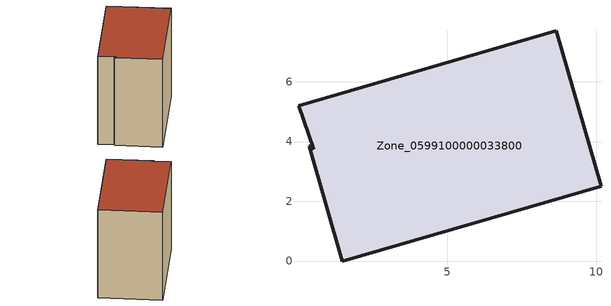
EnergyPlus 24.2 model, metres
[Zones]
Zone_0599100000033800
 floor ground (C_G): 0.39,3.83 0.44,3.87 0.54,3.75 0.03,5.2 8.65,7.7 10.15,2.5 1.5,0 z0
 wall outside (C_F): 10.15,2.5 8.65,7.7 0.03,5.2 0.54,3.75 0.44,3.87 0.39,3.83 1.5,0 10.15,2.5 z0:8.18
 roof outside (C_R): 0.44,3.87 0.39,3.83 1.5,0 10.15,2.5 8.65,7.7 0.03,5.2 0.54,3.75 z8.18
[BUILDING]
Pand.0599100000033800: North Axis=0; Terrain=City; Loads Convergence Tolerance Value=0.04; Temperature Convergence Tolerance Value=0.4; Solar Distribution=FullExterior; Maximum Number of Warmup Days=25; Minimum Number of Warmup Days=1
[Site:Location]
Rotterdam.The.Hague.AP_ZH_NLD Design_Conditions: Latitude=51.96; Longitude=4.45; Time Zone=1; Elevation=-4.5
[SITE:GROUNDTEMPERATURE:BUILDINGSURFACE]
18, 18, 18, 18, 18, 18, 18, 18, 18, 18, 18, 18
[MATERIAL] Thermal Absorptance=0.9; Solar Absorptance=0.7; Visible Absorptance=0.7
Name | Roughness | Thickness | Conductivity | Density | Specific Heat
G.TI.1975-1991 | MediumSmooth | 0.15 | 0.288461 | 540 | 1210
F.TI.1975-1991 | Rough | 0.3 | 0.230769 | 1920 | 840
R.TI.1975-1991 | MediumRough | 0.2 | 0.153846 | 1500 | 1000
[CONSTRUCTION]
C_G: G.TI.1975-1991
C_F: F.TI.1975-1991
C_R: R.TI.1975-1991
[ZONE]
Zone_0599100000033800: Type=1; Multiplier=1; Ceiling Height=Autocalculate; Volume=Autocalculate; Floor Area=autocalculate; Part of Total Floor Area=Yes
[ZONEINFILTRATION:DESIGNFLOWRATE]
Infil_Zone_0599100000033800: Zone or ZoneList or Space or SpaceList=Zone_0599100000033800; Schedule=AlwaysOn; Design Flow Rate Calculation Method=Flow/Area; Flow Rate per Floor Area=0.003; Constant Term Coefficient=1; Temperature Term Coefficient=0; Velocity Term Coefficient=0; Velocity Squared Term Coefficient=0
[HVACTEMPLATE:ZONE:IDEALLOADSAIRSYSTEM]
Zone_0599100000033800: Maximum Heating Supply Air Temperature=50; Minimum Cooling Supply Air Temperature=13; Maximum Heating Supply Air Humidity Ratio=0.0156; Minimum Cooling Supply Air Humidity Ratio=0.0077; Heating Limit=NoLimit; Cooling Limit=NoLimit; Dehumidification Control Type=ConstantSensibleHeatRatio; Cooling Sensible Heat Ratio=0.7; Dehumidification Setpoint=60; Humidification Control Type=None; Humidification Setpoint=30; Outdoor Air Method=None; Outdoor Air Flow Rate per Person=0.00944; Outdoor Air Flow Rate per Zone Floor Area=0; Outdoor Air Flow Rate per Zone=0; Demand Controlled Ventilation Type=None; Outdoor Air Economizer Type=NoEconomizer; Heat Recovery Type=None; Sensible Heat Recovery Effectiveness=0.7; Latent Heat Recovery Effectiveness=0.65
[ZONECONTROL:THERMOSTAT]
ThermostatControl_Zone_0599100000033800: Zone or ZoneList=Zone_0599100000033800; Control Type Schedule=DualSetpointControlType; Control 1=Thermostat_Zone_0599100000033800; Temperature Difference Between Cutout And Setpoint=0
[THERMOSTATSETPOINT:DUALSETPOINT]
Thermostat_Zone_0599100000033800: Heating Setpoint Temperature Schedule=HeatingSetpoint_Zone_0599100000033800; Cooling Setpoint Temperature Schedule=CoolingSetpoint_Zone_0599100000033800
[SCHEDULE:COMPACT]
HeatingSetpoint_Zone_0599100000033800: Through: 12/31, For: AllDays, Until: 24:00, 21
CoolingSetpoint_Zone_0599100000033800: Through: 12/31, For: AllDays, Until: 24:00, 24
DualSetpointControlType: Through: 12/31, For: AllDays, Until: 24:00, 4
AlwaysOn: Through: 12/31, For: AllDays, Until: 24:00, 1
